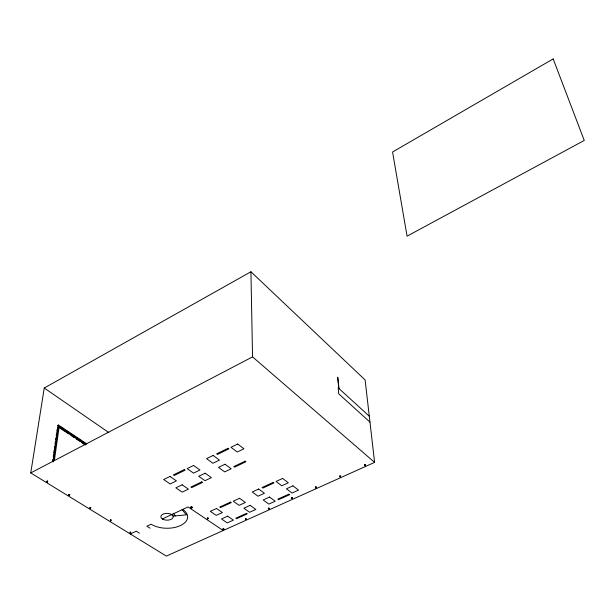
<?xml version="1.0" encoding="UTF-8"?>
<svg xmlns="http://www.w3.org/2000/svg" width="615" height="615" viewBox="0 0 615 615"><rect width="100%" height="100%" fill="white"/><g stroke="black" fill="none" stroke-linecap="round" stroke-linejoin="round"><path stroke-width="0.92" d="M90.659 508.136C88.675 508.121 91.796 508.705 90.067 508.19M130.126 532.774C131.81 533.605 129.058 532.436 130.695 532.859M53.267 461.942L58.51 425.057L86.838 443.969M54.381 460.497L59.178 426.602L85.939 444.43M52.567 461.427L52.836 459.536M53.244 456.699L53.513 454.808M53.782 452.917L54.189 450.08M54.458 448.189L54.727 446.298M54.996 444.407L55.404 441.57M55.673 439.679L55.95 437.788M56.219 435.897L56.618 433.06M56.895 431.169L57.164 429.278M52.982 461.227L58.11 425.28M30.75 472.927L44.249 388.019L250.935 271.761L365.118 379.97L374.596 462.38L166.373 556.091L30.75 472.927L252.542 356.877L250.935 271.761M208.085 518.668L207.293 518.899L208.008 518.745M246.177 519.175C244.632 520.059 247.038 518.714 245.723 519.306M292.356 498.388L291.572 498.619L292.271 498.473M339.88 476.656C341.74 476.802 338.788 477.102 340.426 476.779M269.024 508.897C268.178 509.797 268.847 508.536 269.039 508.851M57.702 425.495L58.51 425.057M59.178 426.602L58.771 426.818L85.608 444.883M130.319 533.981L136.253 531.199L139.436 533.167M162.398 518.945L188.059 506.929L223.184 530.522M245.669 518.829C246.1 518.245 246.277 518.276 245.662 518.829M46.955 481.214C48.131 480.792 47.478 480.699 47.055 481.276M47.048 481.768L47.593 481.668M150.083 528.193L146.916 526.202L151.152 524.218A20.879 11.547 0.8 0 0 180.426 525.571A20.879 11.547 0.8 0 0 182.747 509.42M60.47 426.856L63.614 428.955M65.974 430.531L69.126 432.629M71.486 434.205L74.63 436.304M76.99 437.88L80.142 439.979M82.502 441.547L85.646 443.653M58.371 427.033L68.603 433.844M70.963 435.42L74.115 437.519M76.475 439.087L79.619 441.186M81.987 442.754L85.131 444.853M44.249 388.019L108.832 432.591M173.645 513.587L175.237 515.916M252.542 356.877L374.596 462.38M369.969 422.105L338.719 393.815L338.173 387.827L369.284 416.178M130.057 532.275L130.957 532.144L130.103 532.329M171.77 514.463L173.253 516.108L186.43 514.84L182.017 509.666M339.003 388.58L337.727 377.149L338.757 388.357M190.958 507.859L191.918 507.936L190.958 507.859M190.981 507.052L191.965 507.121L190.981 507.052M191.942 507.06L190.996 507.075L191.942 507.06M207.309 518.03L208.247 518.099L207.309 518.03M110.423 520.598C110.677 520.459 111.184 521.359 110.4 520.659M223.037 528.639L223.96 528.708L223.076 528.569M223.037 529.43L223.96 529.43L223.037 529.43M268.232 508.259L269.17 508.259L268.232 508.259M291.541 497.743L292.494 497.75L291.541 497.743M191.134 507.621L191.772 507.652L191.134 507.621M315.349 487.011L316.31 487.011L315.349 487.011M315.403 487.81L316.364 487.818L315.403 487.81M339.672 476.041L340.641 476.048L339.672 476.041M223.199 529.2L223.814 529.223L223.23 529.154M364.526 464.832L365.495 464.84L364.526 464.832M364.61 465.64L365.587 465.647L364.61 465.64M315.557 487.572L316.195 487.603L315.557 487.572M46.717 481.753L47.732 481.906L46.717 481.753M68.772 494.406L69.756 494.56L68.772 494.406M68.665 495.229L69.656 495.382L68.665 495.229M364.757 465.401L365.402 465.432L364.803 465.355M89.921 507.413L90.889 507.56L89.982 507.352M110.331 519.959L111.277 520.098L110.331 519.959M68.872 495.014L69.518 495.137L68.918 494.975M553.169 58.909L392.57 152.005L407.061 236.16L584.25 140.443L553.169 58.909M169.994 476.456L163.667 479.539L170.124 483.944L176.428 480.892L169.994 476.456M213.128 455.446L206.548 458.659L212.875 463.272L219.44 460.097L213.128 455.446M184.339 469.568L173.353 474.918L174.176 475.495L185.161 470.144L184.339 469.568M228.073 448.274L216.626 453.847L217.433 454.447L228.872 448.881L228.073 448.274M193.61 465.47L187.145 468.615L193.525 473.127L199.975 470.014L193.61 465.47M237.697 444.007L230.971 447.282L237.213 452.017L243.924 448.773L237.697 444.007M205.141 473.196L198.714 476.287L204.964 480.707L211.368 477.647L205.141 473.196M182.14 484.82L175.852 487.841L182.163 492.146L188.436 489.156L182.14 484.82M225.029 464.225L218.486 467.369L224.667 471.882L231.194 468.768L225.029 464.225M201.789 481.853L190.888 487.057L191.688 487.61L202.589 482.414L201.789 481.853M245.147 461.165L233.8 466.577L234.584 467.162L245.923 461.75L245.147 461.165M216.503 508.49L210.315 511.342L216.234 515.378L222.399 512.549L216.503 508.49M230.533 502.094L219.786 507.06L220.539 507.583L231.286 502.624L230.533 502.094M258.669 489.017L252.235 491.992L258.031 496.213L264.435 493.276L258.669 489.017M273.245 482.375L262.075 487.534L262.813 488.087L273.983 482.936L273.245 482.375M239.566 498.296L233.246 501.21L239.097 505.346L245.393 502.463L239.566 498.296M282.623 478.432L276.058 481.46L281.77 485.788L288.312 482.79L282.623 478.432M250.144 505.361L243.855 508.221L249.582 512.28L255.848 509.443L250.144 505.361M292.955 485.835L286.429 488.81L292.017 493.053L298.529 490.109L292.955 485.835M227.635 516.154L221.485 518.96L227.273 522.904L233.408 520.129L227.635 516.154M269.555 497.051L263.166 499.964L268.832 504.092L275.205 501.21L269.555 497.051M246.515 513.356L235.86 518.184L236.591 518.691L247.245 513.871L246.515 513.356M288.865 494.168L277.788 499.188L278.51 499.718L289.58 494.706L288.865 494.168M162.468 519.006L161.561 518.268A6.15 3.398 0.8 0 1 163.544 513.925A6.15 3.398 0.8 0 1 171.608 514.54L172.515 515.285A6.15 3.398 0.8 0 1 170.501 519.598A6.15 3.398 0.8 0 1 162.468 519.006"/></g></svg>
